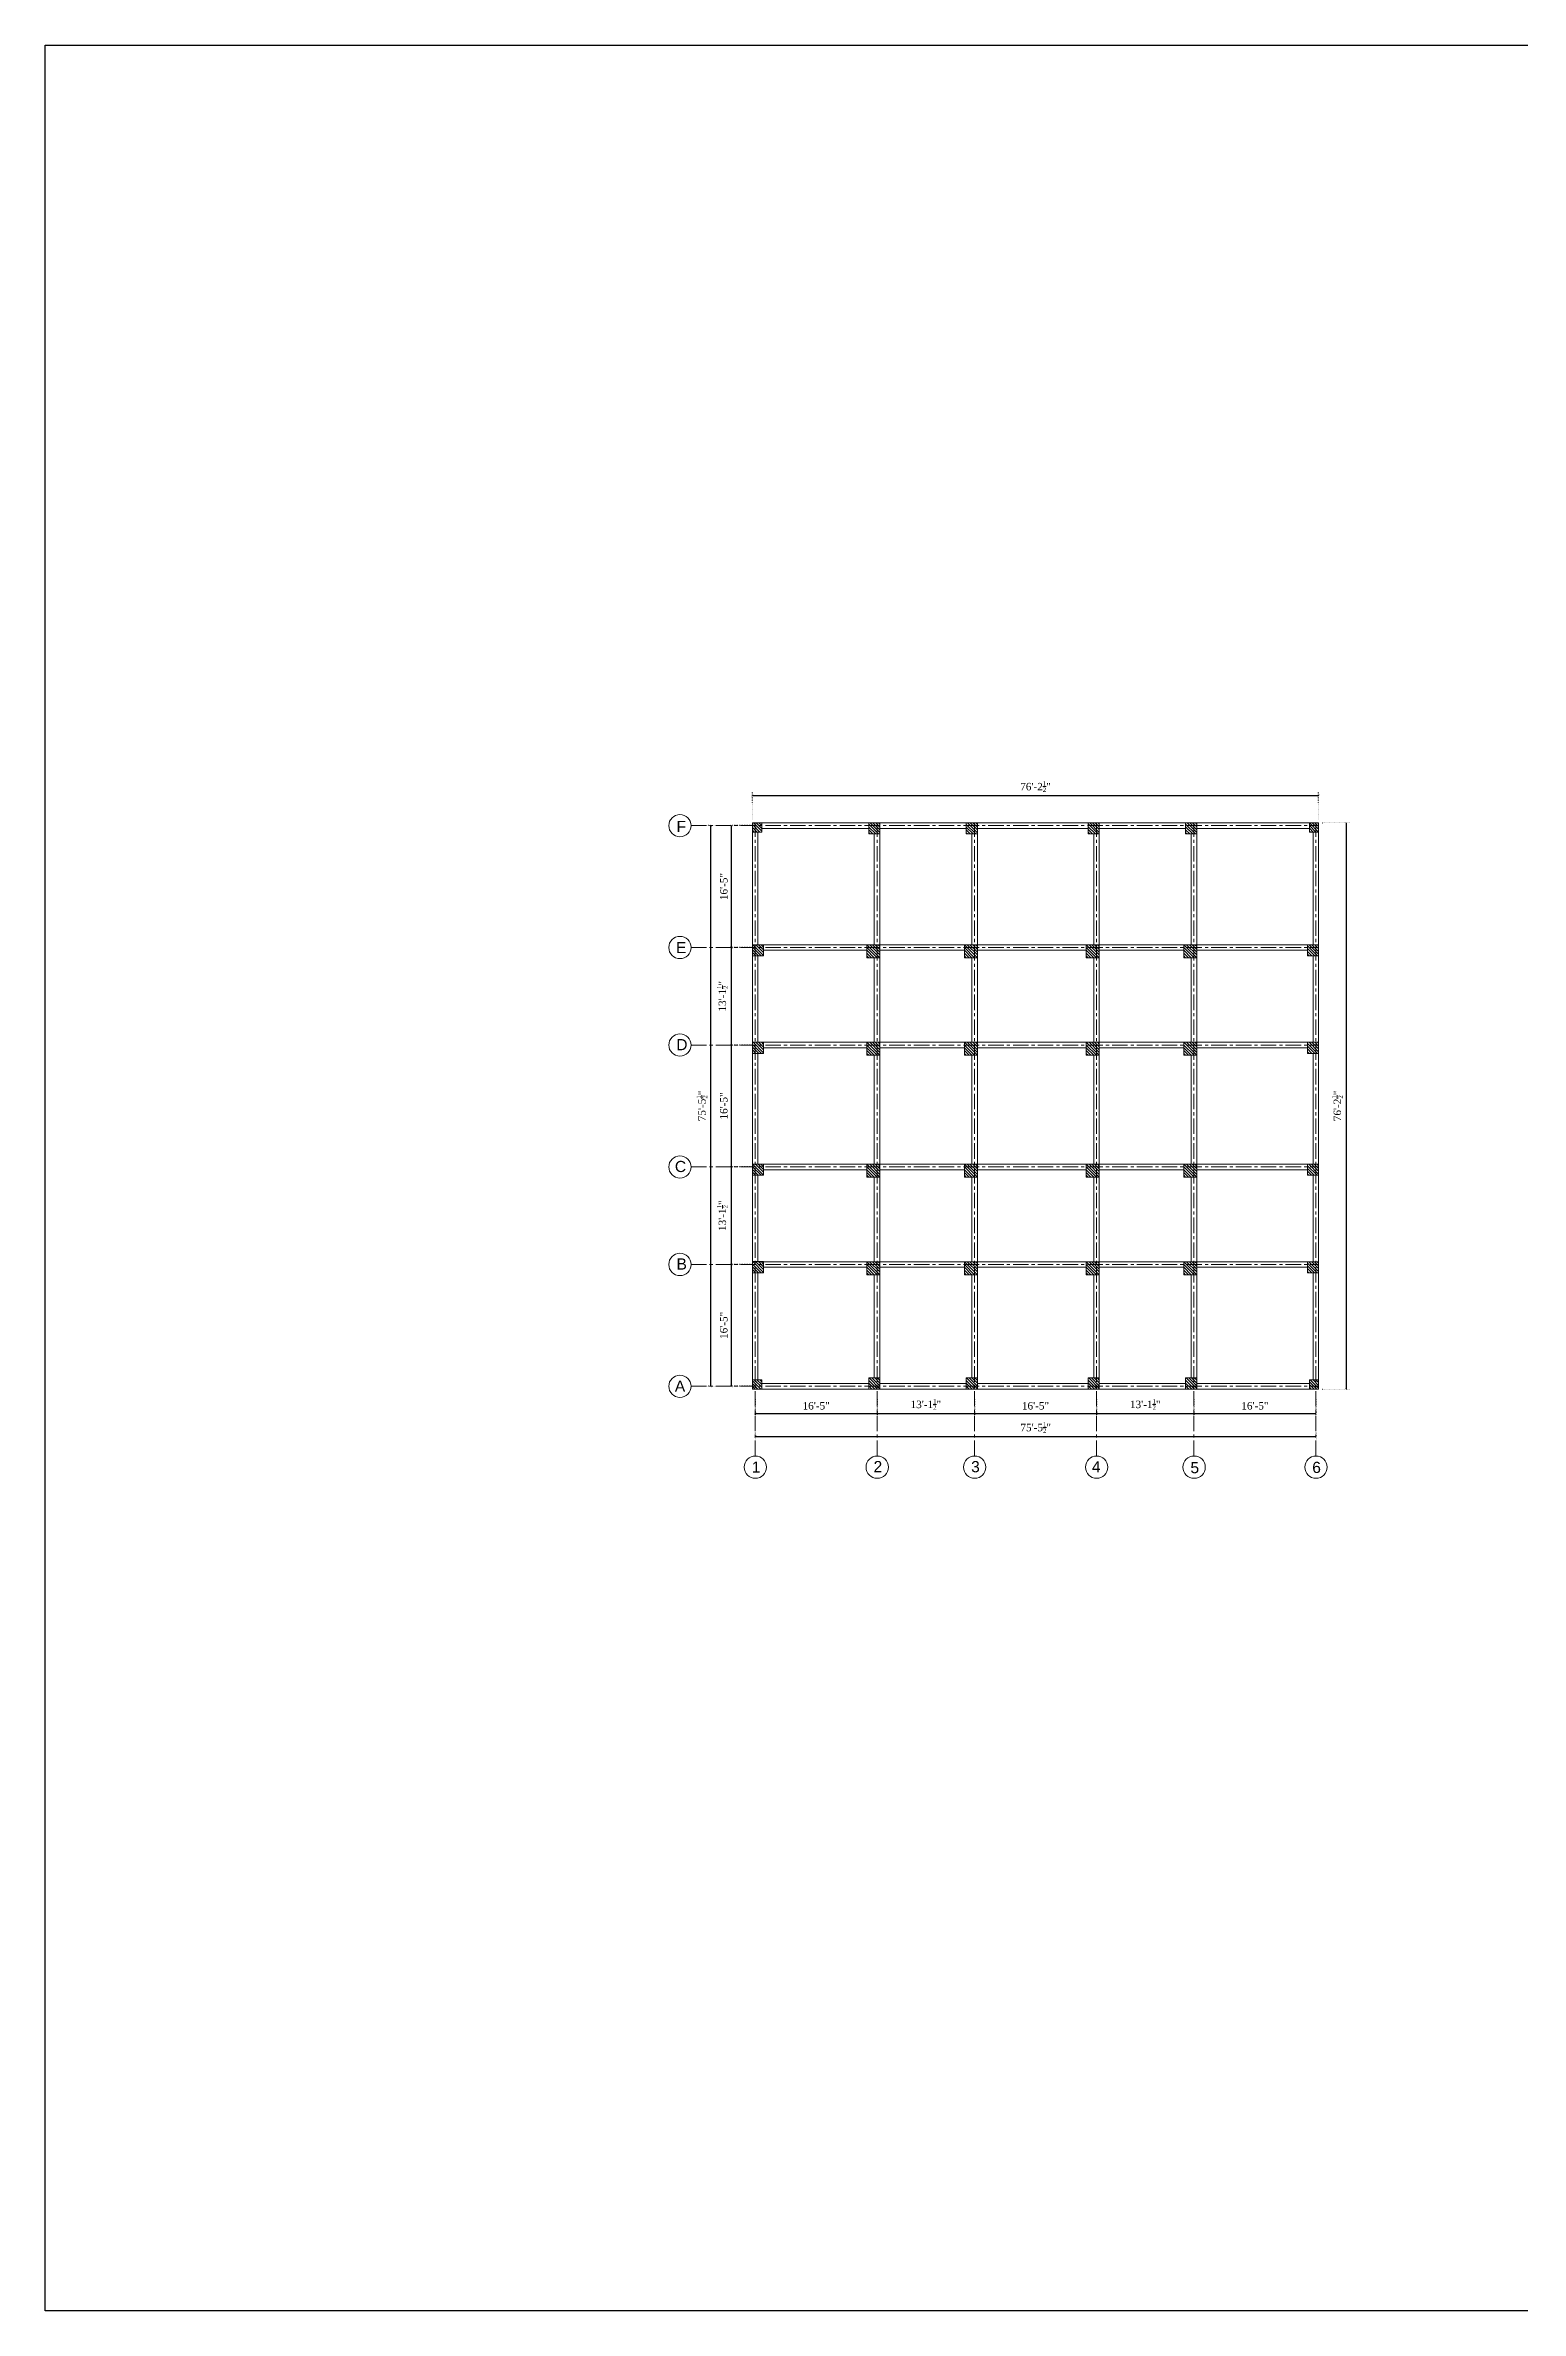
# Model space of a CAD drawing. Header units: feet. Extents: x 36263 to 96584, y 7663 to 35885.
# Drawn here: x 36263 to 38645, y 15540 to 19198 of the extents above; entities that cross this region are included whole.
import ezdxf

# ---------------------------------------------------------------- set-up
doc = ezdxf.new("R2010")
doc.units = ezdxf.units.FT
doc.linetypes.add('CENTER', pattern=[2, 1.25, -0.25, 0.25, -0.25])
doc.linetypes.add('DOT2', pattern=[0.125, 0, -0.125])
for name, color, linetype in [('0_TEXT', 1, 'Continuous'), ('DIM', 1, 'Continuous'), ('ST DIM', 11, 'Continuous')]:
    doc.layers.add(name, color=color, linetype=linetype)
for name, color, linetype, lineweight in [('Column', 1, 'Continuous', 15), ('Hatch', 9, 'Continuous', 9), ('ST GRIDS', 6, 'CENTER', 9), ('Wall', 3, 'Continuous', 13)]:
    doc.layers.add(name, color=color, linetype=linetype, lineweight=lineweight)
doc.styles.add('RomanS', font='times.ttf')
doc.styles.get("Standard").update_dxf_attribs({"font": 'arial.ttf'})
doc.dimstyles.new('1-1', dxfattribs={"dimtxt": 9, "dimasz": 5, "dimexe": 6, "dimexo": 6, "dimgap": 3, "dimtad": 1, "dimdec": 1, "dimzin": 0, "dimdsep": 46, "dimlunit": 4, "dimtxsty": 'RomanS', "dimblk": 'ARCHTICK', "dimcen": 0.09, "dimclrd": 256, "dimclre": 256, "dimclrt": 3, "dimadec": 0, "dimazin": 0, "dimtfac": 0.6, "dimtdec": 1, "dimtix": 1, "dimtofl": 0, "dimtmove": 1, "dimatfit": 0, "dimfxl": 1, "dimtolj": 1, "dimtzin": 0, "dimarcsym": 0})
pattern_1 = [(315, (-2412.0592, 0), (2.24506403, 2.24506403), [])]
pattern_2 = [(315, (-2421.0592, 9), (2.24506403, 2.24506403), [])]
pattern_3 = [(315, (-2421.0592, 0), (2.24506403, 2.24506403), [])]

# ---------------------------------------------------------------- blocks, each defined once
blk = doc.blocks.new('_ArchTick')
at = {"color": 0, "const_width": 0.15}
blk.add_lwpolyline([(-0.5, -0.5), (0.5, 0.5)], dxfattribs=at)
blk = doc.blocks.new('*D227')
at = {"layer": 'Defpoints', "color": 0, "ltscale": 10, "transparency": 16777216}
for p in [(37370.7, 17938.2), (37409.9, 17938.2), (37409.9, 17741.4)]:
    blk.add_point(p, dxfattribs=at)
at = {"layer": 'ST DIM', "linetype": 'DOT2', "lineweight": -2, "ltscale": 10, "transparency": 16777216}
for p, q in [((37403.9, 17938.2), (37364.7, 17938.2)), ((37403.9, 17741.4), (37364.7, 17741.4))]:
    blk.add_line(p, q, dxfattribs=at)
at = {"layer": 'ST DIM', "lineweight": -2, "ltscale": 10, "transparency": 16777216}
blk.add_line((37370.7, 17741.4), (37370.7, 17938.2), dxfattribs=at)
at = {"layer": 'ST DIM', "lineweight": -2, "ltscale": 10, "transparency": 16777216, "xscale": 3, "yscale": 3, "zscale": 3}
for p, rotation in [((37370.7, 17938.2), 90), ((37370.7, 17741.4), 270)]:
    blk.add_blockref('_ArchTick', p, dxfattribs=dict(at, rotation=rotation))
at = {"layer": 'ST DIM', "color": 3, "lineweight": 13, "ltscale": 10, "transparency": 16777216, "insert": (37358.6, 17839.8), "char_height": 12, "attachment_point": 5, "rotation": 90, "style": 'RomanS'}
blk.add_mtext('\\A1;16\'-5"', dxfattribs=at)
blk = doc.blocks.new('*D228')
at = {"layer": 'Defpoints', "color": 0, "ltscale": 10, "transparency": 16777216}
for p in [(37370.7, 17741.4), (37409.9, 17741.4), (37409.9, 17583.9)]:
    blk.add_point(p, dxfattribs=at)
at = {"layer": 'ST DIM', "linetype": 'DOT2', "lineweight": -2, "ltscale": 10, "transparency": 16777216}
for p, q in [((37403.9, 17741.4), (37364.7, 17741.4)), ((37403.9, 17583.9), (37364.7, 17583.9))]:
    blk.add_line(p, q, dxfattribs=at)
at = {"layer": 'ST DIM', "lineweight": -2, "ltscale": 10, "transparency": 16777216}
blk.add_line((37370.7, 17583.9), (37370.7, 17741.4), dxfattribs=at)
at = {"layer": 'ST DIM', "lineweight": -2, "ltscale": 10, "transparency": 16777216, "xscale": 3, "yscale": 3, "zscale": 3}
for p, rotation in [((37370.7, 17741.4), 90), ((37370.7, 17583.9), 270)]:
    blk.add_blockref('_ArchTick', p, dxfattribs=dict(at, rotation=rotation))
at = {"layer": 'ST DIM', "color": 3, "lineweight": 13, "ltscale": 10, "transparency": 16777216, "insert": (37356.2, 17662.6), "char_height": 12, "attachment_point": 5, "rotation": 90, "style": 'RomanS'}
blk.add_mtext('\\A1;13\'-1{\\H0.6x;\\S1/2;}"', dxfattribs=at)
blk = doc.blocks.new('*D229')
at = {"layer": 'Defpoints', "color": 0, "ltscale": 10, "transparency": 16777216}
for p in [(37370.7, 17583.9), (37409.9, 17583.9), (37409.9, 17387)]:
    blk.add_point(p, dxfattribs=at)
at = {"layer": 'ST DIM', "linetype": 'DOT2', "lineweight": -2, "ltscale": 10, "transparency": 16777216}
for p, q in [((37403.9, 17583.9), (37364.7, 17583.9)), ((37403.9, 17387), (37364.7, 17387))]:
    blk.add_line(p, q, dxfattribs=at)
at = {"layer": 'ST DIM', "lineweight": -2, "ltscale": 10, "transparency": 16777216}
blk.add_line((37370.7, 17387), (37370.7, 17583.9), dxfattribs=at)
at = {"layer": 'ST DIM', "lineweight": -2, "ltscale": 10, "transparency": 16777216, "xscale": 3, "yscale": 3, "zscale": 3}
for p, rotation in [((37370.7, 17583.9), 90), ((37370.7, 17387), 270)]:
    blk.add_blockref('_ArchTick', p, dxfattribs=dict(at, rotation=rotation))
at = {"layer": 'ST DIM', "color": 3, "lineweight": 13, "ltscale": 10, "transparency": 16777216, "insert": (37358.6, 17485.5), "char_height": 12, "attachment_point": 5, "rotation": 90, "style": 'RomanS'}
blk.add_mtext('\\A1;16\'-5"', dxfattribs=at)
blk = doc.blocks.new('*D230')
at = {"layer": 'Defpoints', "color": 0, "ltscale": 10, "transparency": 16777216}
for p in [(37370.7, 17387), (37409.9, 17387), (37409.9, 17229.6)]:
    blk.add_point(p, dxfattribs=at)
at = {"layer": 'ST DIM', "linetype": 'DOT2', "lineweight": -2, "ltscale": 10, "transparency": 16777216}
for p, q in [((37403.9, 17387), (37364.7, 17387)), ((37403.9, 17229.6), (37364.7, 17229.6))]:
    blk.add_line(p, q, dxfattribs=at)
at = {"layer": 'ST DIM', "lineweight": -2, "ltscale": 10, "transparency": 16777216}
blk.add_line((37370.7, 17229.6), (37370.7, 17387), dxfattribs=at)
at = {"layer": 'ST DIM', "lineweight": -2, "ltscale": 10, "transparency": 16777216, "xscale": 3, "yscale": 3, "zscale": 3}
for p, rotation in [((37370.7, 17387), 90), ((37370.7, 17229.6), 270)]:
    blk.add_blockref('_ArchTick', p, dxfattribs=dict(at, rotation=rotation))
at = {"layer": 'ST DIM', "color": 3, "lineweight": 13, "ltscale": 10, "transparency": 16777216, "insert": (37356.2, 17308.3), "char_height": 12, "attachment_point": 5, "rotation": 90, "style": 'RomanS'}
blk.add_mtext('\\A1;13\'-1{\\H0.6x;\\S1/2;}"', dxfattribs=at)
blk = doc.blocks.new('*D231')
at = {"layer": 'Defpoints', "color": 0, "ltscale": 10, "transparency": 16777216}
for p in [(37370.7, 17229.6), (37409.9, 17229.6), (37409.9, 17032.8)]:
    blk.add_point(p, dxfattribs=at)
at = {"layer": 'ST DIM', "linetype": 'DOT2', "lineweight": -2, "ltscale": 10, "transparency": 16777216}
for p, q in [((37403.9, 17229.6), (37364.7, 17229.6)), ((37403.9, 17032.8), (37364.7, 17032.8))]:
    blk.add_line(p, q, dxfattribs=at)
at = {"layer": 'ST DIM', "lineweight": -2, "ltscale": 10, "transparency": 16777216}
blk.add_line((37370.7, 17032.8), (37370.7, 17229.6), dxfattribs=at)
at = {"layer": 'ST DIM', "lineweight": -2, "ltscale": 10, "transparency": 16777216, "xscale": 3, "yscale": 3, "zscale": 3}
for p, rotation in [((37370.7, 17229.6), 90), ((37370.7, 17032.8), 270)]:
    blk.add_blockref('_ArchTick', p, dxfattribs=dict(at, rotation=rotation))
at = {"layer": 'ST DIM', "color": 3, "lineweight": 13, "ltscale": 10, "transparency": 16777216, "insert": (37358.6, 17131.2), "char_height": 12, "attachment_point": 5, "rotation": 90, "style": 'RomanS'}
blk.add_mtext('\\A1;16\'-5"', dxfattribs=at)
blk = doc.blocks.new('*D232')
at = {"layer": 'Defpoints', "color": 0, "ltscale": 10, "transparency": 16777216}
for p in [(37409.2, 17018.7), (37606.1, 17018.7), (37606.1, 16989.2)]:
    blk.add_point(p, dxfattribs=at)
at = {"layer": 'ST DIM', "linetype": 'DOT2', "lineweight": -2, "ltscale": 10, "transparency": 16777216}
for p, q in [((37409.2, 17012.7), (37409.2, 16983.2)), ((37606.1, 17012.7), (37606.1, 16983.2))]:
    blk.add_line(p, q, dxfattribs=at)
at = {"layer": 'ST DIM', "lineweight": -2, "ltscale": 10, "transparency": 16777216}
blk.add_line((37409.2, 16989.2), (37606.1, 16989.2), dxfattribs=at)
at = {"layer": 'ST DIM', "lineweight": -2, "ltscale": 10, "transparency": 16777216, "xscale": 3, "yscale": 3, "zscale": 3, "rotation": 180}
blk.add_blockref('_ArchTick', (37409.2, 16989.2), dxfattribs=at)
at = {"layer": 'ST DIM', "lineweight": -2, "ltscale": 10, "transparency": 16777216, "xscale": 3, "yscale": 3, "zscale": 3}
blk.add_blockref('_ArchTick', (37606.1, 16989.2), dxfattribs=at)
at = {"layer": 'ST DIM', "color": 3, "lineweight": 13, "ltscale": 10, "transparency": 16777216, "insert": (37507.7, 17001.3), "char_height": 12, "attachment_point": 5, "style": 'RomanS'}
blk.add_mtext('\\A1;16\'-5"', dxfattribs=at)
blk = doc.blocks.new('*D233')
at = {"layer": 'Defpoints', "color": 0, "ltscale": 10, "transparency": 16777216}
for p in [(37606.1, 17018.7), (37763.5, 17018.7), (37763.5, 16989.2)]:
    blk.add_point(p, dxfattribs=at)
at = {"layer": 'ST DIM', "linetype": 'DOT2', "lineweight": -2, "ltscale": 10, "transparency": 16777216}
for p, q in [((37606.1, 17012.7), (37606.1, 16983.2)), ((37763.5, 17012.7), (37763.5, 16983.2))]:
    blk.add_line(p, q, dxfattribs=at)
at = {"layer": 'ST DIM', "lineweight": -2, "ltscale": 10, "transparency": 16777216}
blk.add_line((37606.1, 16989.2), (37763.5, 16989.2), dxfattribs=at)
at = {"layer": 'ST DIM', "lineweight": -2, "ltscale": 10, "transparency": 16777216, "xscale": 3, "yscale": 3, "zscale": 3, "rotation": 180}
blk.add_blockref('_ArchTick', (37606.1, 16989.2), dxfattribs=at)
at = {"layer": 'ST DIM', "lineweight": -2, "ltscale": 10, "transparency": 16777216, "xscale": 3, "yscale": 3, "zscale": 3}
blk.add_blockref('_ArchTick', (37763.5, 16989.2), dxfattribs=at)
at = {"layer": 'ST DIM', "color": 3, "lineweight": 13, "ltscale": 10, "transparency": 16777216, "insert": (37684.8, 17003.6), "char_height": 12, "attachment_point": 5, "style": 'RomanS'}
blk.add_mtext('\\A1;13\'-1{\\H0.6x;\\S1/2;}"', dxfattribs=at)
blk = doc.blocks.new('*D234')
at = {"layer": 'Defpoints', "color": 0, "ltscale": 10, "transparency": 16777216}
for p in [(37763.5, 17018.7), (37960.4, 17018.7), (37960.4, 16989.2)]:
    blk.add_point(p, dxfattribs=at)
at = {"layer": 'ST DIM', "linetype": 'DOT2', "lineweight": -2, "ltscale": 10, "transparency": 16777216}
for p, q in [((37763.5, 17012.7), (37763.5, 16983.2)), ((37960.4, 17012.7), (37960.4, 16983.2))]:
    blk.add_line(p, q, dxfattribs=at)
at = {"layer": 'ST DIM', "lineweight": -2, "ltscale": 10, "transparency": 16777216}
blk.add_line((37763.5, 16989.2), (37960.4, 16989.2), dxfattribs=at)
at = {"layer": 'ST DIM', "lineweight": -2, "ltscale": 10, "transparency": 16777216, "xscale": 3, "yscale": 3, "zscale": 3, "rotation": 180}
blk.add_blockref('_ArchTick', (37763.5, 16989.2), dxfattribs=at)
at = {"layer": 'ST DIM', "lineweight": -2, "ltscale": 10, "transparency": 16777216, "xscale": 3, "yscale": 3, "zscale": 3}
blk.add_blockref('_ArchTick', (37960.4, 16989.2), dxfattribs=at)
at = {"layer": 'ST DIM', "color": 3, "lineweight": 13, "ltscale": 10, "transparency": 16777216, "insert": (37861.9, 17001.3), "char_height": 12, "attachment_point": 5, "style": 'RomanS'}
blk.add_mtext('\\A1;16\'-5"', dxfattribs=at)
blk = doc.blocks.new('*D235')
at = {"layer": 'Defpoints', "color": 0, "ltscale": 10, "transparency": 16777216}
for p in [(37960.4, 17018.7), (38117.8, 17018.7), (38117.8, 16989.2)]:
    blk.add_point(p, dxfattribs=at)
at = {"layer": 'ST DIM', "linetype": 'DOT2', "lineweight": -2, "ltscale": 10, "transparency": 16777216}
for p, q in [((37960.4, 17012.7), (37960.4, 16983.2)), ((38117.8, 17012.7), (38117.8, 16983.2))]:
    blk.add_line(p, q, dxfattribs=at)
at = {"layer": 'ST DIM', "lineweight": -2, "ltscale": 10, "transparency": 16777216}
blk.add_line((37960.4, 16989.2), (38117.8, 16989.2), dxfattribs=at)
at = {"layer": 'ST DIM', "lineweight": -2, "ltscale": 10, "transparency": 16777216, "xscale": 3, "yscale": 3, "zscale": 3, "rotation": 180}
blk.add_blockref('_ArchTick', (37960.4, 16989.2), dxfattribs=at)
at = {"layer": 'ST DIM', "lineweight": -2, "ltscale": 10, "transparency": 16777216, "xscale": 3, "yscale": 3, "zscale": 3}
blk.add_blockref('_ArchTick', (38117.8, 16989.2), dxfattribs=at)
at = {"layer": 'ST DIM', "color": 3, "lineweight": 13, "ltscale": 10, "transparency": 16777216, "insert": (38039.1, 17003.6), "char_height": 12, "attachment_point": 5, "style": 'RomanS'}
blk.add_mtext('\\A1;13\'-1{\\H0.6x;\\S1/2;}"', dxfattribs=at)
blk = doc.blocks.new('*D236')
at = {"layer": 'Defpoints', "color": 0, "ltscale": 10, "transparency": 16777216}
for p in [(38117.8, 17018.7), (38314.6, 17018.7), (38314.6, 16989.2)]:
    blk.add_point(p, dxfattribs=at)
at = {"layer": 'ST DIM', "linetype": 'DOT2', "lineweight": -2, "ltscale": 10, "transparency": 16777216}
for p, q in [((38117.8, 17012.7), (38117.8, 16983.2)), ((38314.6, 17012.7), (38314.6, 16983.2))]:
    blk.add_line(p, q, dxfattribs=at)
at = {"layer": 'ST DIM', "lineweight": -2, "ltscale": 10, "transparency": 16777216}
blk.add_line((38117.8, 16989.2), (38314.6, 16989.2), dxfattribs=at)
at = {"layer": 'ST DIM', "lineweight": -2, "ltscale": 10, "transparency": 16777216, "xscale": 3, "yscale": 3, "zscale": 3, "rotation": 180}
blk.add_blockref('_ArchTick', (38117.8, 16989.2), dxfattribs=at)
at = {"layer": 'ST DIM', "lineweight": -2, "ltscale": 10, "transparency": 16777216, "xscale": 3, "yscale": 3, "zscale": 3}
blk.add_blockref('_ArchTick', (38314.6, 16989.2), dxfattribs=at)
at = {"layer": 'ST DIM', "color": 3, "lineweight": 13, "ltscale": 10, "transparency": 16777216, "insert": (38216.2, 17001.3), "char_height": 12, "attachment_point": 5, "style": 'RomanS'}
blk.add_mtext('\\A1;16\'-5"', dxfattribs=at)
blk = doc.blocks.new('*D238')
at = {"layer": 'Defpoints', "color": 0, "ltscale": 10, "transparency": 16777216}
for p in [(38319.1, 17986.7), (37404.7, 17942.7), (38319.1, 17942.7)]:
    blk.add_point(p, dxfattribs=at)
at = {"layer": 'ST DIM', "linetype": 'DOT2', "lineweight": -2, "ltscale": 10, "transparency": 16777216}
for p, q in [((37404.7, 17948.7), (37404.7, 17992.7)), ((38319.1, 17948.7), (38319.1, 17992.7))]:
    blk.add_line(p, q, dxfattribs=at)
at = {"layer": 'ST DIM', "lineweight": -2, "ltscale": 10, "transparency": 16777216}
blk.add_line((37404.7, 17986.7), (38319.1, 17986.7), dxfattribs=at)
at = {"layer": 'ST DIM', "lineweight": -2, "ltscale": 10, "transparency": 16777216, "xscale": 3, "yscale": 3, "zscale": 3, "rotation": 180}
blk.add_blockref('_ArchTick', (37404.7, 17986.7), dxfattribs=at)
at = {"layer": 'ST DIM', "lineweight": -2, "ltscale": 10, "transparency": 16777216, "xscale": 3, "yscale": 3, "zscale": 3}
blk.add_blockref('_ArchTick', (38319.1, 17986.7), dxfattribs=at)
at = {"layer": 'ST DIM', "color": 3, "lineweight": 13, "ltscale": 10, "transparency": 16777216, "insert": (37861.9, 18001.2), "char_height": 12, "attachment_point": 5, "style": 'RomanS'}
blk.add_mtext('\\A1;76\'-2{\\H0.6x;\\S1/2;}"', dxfattribs=at)
blk = doc.blocks.new('*D239')
at = {"layer": 'Defpoints', "color": 0, "ltscale": 10, "transparency": 16777216}
for p in [(38319.1, 17942.7), (38319.1, 17028.3), (38363.8, 17028.3)]:
    blk.add_point(p, dxfattribs=at)
at = {"layer": 'ST DIM', "linetype": 'DOT2', "lineweight": -2, "ltscale": 10, "transparency": 16777216}
for p, q in [((38325.1, 17942.7), (38369.8, 17942.7)), ((38325.1, 17028.3), (38369.8, 17028.3))]:
    blk.add_line(p, q, dxfattribs=at)
at = {"layer": 'ST DIM', "lineweight": -2, "ltscale": 10, "transparency": 16777216}
blk.add_line((38363.8, 17942.7), (38363.8, 17028.3), dxfattribs=at)
at = {"layer": 'ST DIM', "lineweight": -2, "ltscale": 10, "transparency": 16777216, "xscale": 3, "yscale": 3, "zscale": 3}
for p, rotation in [((38363.8, 17942.7), 90), ((38363.8, 17028.3), 270)]:
    blk.add_blockref('_ArchTick', p, dxfattribs=dict(at, rotation=rotation))
at = {"layer": 'ST DIM', "color": 3, "lineweight": 13, "ltscale": 10, "transparency": 16777216, "insert": (38349.3, 17485.5), "char_height": 12, "attachment_point": 5, "rotation": 90, "style": 'RomanS'}
blk.add_mtext('\\A1;76\'-2{\\H0.6x;\\S1/2;}"', dxfattribs=at)
blk = doc.blocks.new('*D240')
at = {"layer": 'Defpoints', "color": 0, "ltscale": 10, "transparency": 16777216}
for p in [(38314.9, 16951.8), (37409.5, 16920.3), (38314.9, 16920.3)]:
    blk.add_point(p, dxfattribs=at)
at = {"layer": 'ST DIM', "linetype": 'DOT2', "lineweight": -2, "ltscale": 10, "transparency": 16777216}
for p, q in [((37409.5, 16926.3), (37409.5, 16957.8)), ((38314.9, 16926.3), (38314.9, 16957.8))]:
    blk.add_line(p, q, dxfattribs=at)
at = {"layer": 'ST DIM', "lineweight": -2, "ltscale": 10, "transparency": 16777216}
blk.add_line((37409.5, 16951.8), (38314.9, 16951.8), dxfattribs=at)
at = {"layer": 'ST DIM', "lineweight": -2, "ltscale": 10, "transparency": 16777216, "xscale": 3, "yscale": 3, "zscale": 3, "rotation": 180}
blk.add_blockref('_ArchTick', (37409.5, 16951.8), dxfattribs=at)
at = {"layer": 'ST DIM', "lineweight": -2, "ltscale": 10, "transparency": 16777216, "xscale": 3, "yscale": 3, "zscale": 3}
blk.add_blockref('_ArchTick', (38314.9, 16951.8), dxfattribs=at)
at = {"layer": 'ST DIM', "color": 3, "lineweight": 13, "ltscale": 10, "transparency": 16777216, "insert": (37862.2, 16966.3), "char_height": 12, "attachment_point": 5, "style": 'RomanS'}
blk.add_mtext('\\A1;75\'-5{\\H0.6x;\\S1/2;}"', dxfattribs=at)
blk = doc.blocks.new('*D237')
at = {"layer": 'Defpoints', "color": 0, "ltscale": 10, "transparency": 16777216}
for p in [(37337.7, 17938.2), (37370.7, 17938.2), (37370.7, 17032.8)]:
    blk.add_point(p, dxfattribs=at)
at = {"layer": 'ST DIM', "linetype": 'DOT2', "lineweight": -2, "ltscale": 10, "transparency": 16777216}
for p, q in [((37364.7, 17938.2), (37331.7, 17938.2)), ((37364.7, 17032.8), (37331.7, 17032.8))]:
    blk.add_line(p, q, dxfattribs=at)
at = {"layer": 'ST DIM', "lineweight": -2, "ltscale": 10, "transparency": 16777216}
blk.add_line((37337.7, 17032.8), (37337.7, 17938.2), dxfattribs=at)
at = {"layer": 'ST DIM', "lineweight": -2, "ltscale": 10, "transparency": 16777216, "xscale": 3, "yscale": 3, "zscale": 3}
for p, rotation in [((37337.7, 17938.2), 90), ((37337.7, 17032.8), 270)]:
    blk.add_blockref('_ArchTick', p, dxfattribs=dict(at, rotation=rotation))
at = {"layer": 'ST DIM', "color": 3, "lineweight": 13, "ltscale": 10, "transparency": 16777216, "insert": (37323.2, 17485.5), "char_height": 12, "attachment_point": 5, "rotation": 90, "style": 'RomanS'}
blk.add_mtext('\\A1;75\'-5{\\H0.6x;\\S1/2;}"', dxfattribs=at)

msp = doc.modelspace()

# ---------------------------------------------------------------- hatches: boundary and pattern name
at = {"layer": 'Hatch', "lineweight": 9, "transparency": 33554505}
h = msp.add_hatch(dxfattribs=at)
h.set_pattern_fill('ANSI31', color=253, angle=-90)
h.set_pattern_definition(pattern_1)
h.paths.add_polyline_path([(37419.73, 17942.71), (37404.73, 17942.71), (37404.73, 17927.71), (37419.73, 17927.71)])
h = msp.add_hatch(dxfattribs=at)
h.set_pattern_fill('ANSI31', color=253, angle=-90)
h.set_pattern_definition(pattern_3)
h.paths.add_polyline_path([(37592.58, 17942.71), (37592.58, 17924.71), (37610.58, 17924.71), (37610.58, 17942.71)])
h = msp.add_hatch(dxfattribs=at)
h.set_pattern_fill('ANSI31', color=253, angle=-90)
h.set_pattern_definition(pattern_3)
h.paths.add_polyline_path([(37749.97, 17942.71), (37749.97, 17924.71), (37767.97, 17924.71), (37767.97, 17942.71)])
h = msp.add_hatch(dxfattribs=at)
h.set_pattern_fill('ANSI31', color=253, angle=-90)
h.set_pattern_definition(pattern_3)
h.paths.add_polyline_path([(37946.89, 17942.71), (37946.89, 17924.71), (37964.89, 17924.71), (37964.89, 17942.71)])
h = msp.add_hatch(dxfattribs=at)
h.set_pattern_fill('ANSI31', color=253, angle=-90)
h.set_pattern_definition(pattern_3)
h.paths.add_polyline_path([(38104.33, 17942.71), (38104.33, 17924.71), (38122.33, 17924.71), (38122.33, 17942.71)])
h = msp.add_hatch(dxfattribs=at)
h.set_pattern_fill('ANSI31', color=253, angle=-90)
h.set_pattern_definition(pattern_3)
h.paths.add_polyline_path([(38304.13, 17927.71), (38319.13, 17927.71), (38319.13, 17942.71), (38304.13, 17942.71)])
h = msp.add_hatch(dxfattribs=at)
h.set_pattern_fill('ANSI31', color=253, angle=-90)
h.set_pattern_definition(pattern_1)
h.paths.add_polyline_path([(37404.73, 17745.86), (37404.73, 17727.86), (37422.73, 17727.86), (37422.73, 17745.86)])
h = msp.add_hatch(dxfattribs=at)
h.set_pattern_fill('ANSI31', color=253, angle=-90)
h.set_pattern_definition(pattern_3)
h.paths.add_polyline_path([(37610.58, 17745.86), (37589.58, 17745.86), (37589.58, 17724.86), (37610.58, 17724.86)])
h = msp.add_hatch(dxfattribs=at)
h.set_pattern_fill('ANSI31', color=253, angle=-90)
h.set_pattern_definition([(315, (-2263.6672, -4e-12), (2.24506403, 2.24506403), [])])
h.paths.add_polyline_path([(37767.97, 17745.86), (37746.97, 17745.86), (37746.97, 17724.86), (37767.97, 17724.86)])
h = msp.add_hatch(dxfattribs=at)
h.set_pattern_fill('ANSI31', color=253, angle=-90)
h.set_pattern_definition([(315, (-2066.7472, 0), (2.24506403, 2.24506403), [])])
h.paths.add_polyline_path([(37964.89, 17745.86), (37943.89, 17745.86), (37943.89, 17724.86), (37964.89, 17724.86)])
h = msp.add_hatch(dxfattribs=at)
h.set_pattern_fill('ANSI31', color=253, angle=-90)
h.set_pattern_definition([(315, (-1909.3072, 0), (2.24506403, 2.24506403), [])])
h.paths.add_polyline_path([(38122.33, 17745.86), (38101.33, 17745.86), (38101.33, 17724.86), (38122.33, 17724.86)])
h = msp.add_hatch(dxfattribs=at)
h.set_pattern_fill('ANSI31', color=253, angle=-90)
h.set_pattern_definition([(315, (-2421.0592, 157.4784), (2.24506403, 2.24506403), [])])
h.paths.add_polyline_path([(38301.13, 17745.86), (38301.13, 17727.86), (38319.13, 17727.86), (38319.13, 17745.86)])
h = msp.add_hatch(dxfattribs=at)
h.set_pattern_fill('ANSI31', color=253, angle=-90)
h.set_pattern_definition(pattern_1)
h.paths.add_polyline_path([(37404.73, 17588.38), (37404.73, 17570.38), (37422.73, 17570.38), (37422.73, 17588.38)])
h = msp.add_hatch(dxfattribs=at)
h.set_pattern_fill('ANSI31', color=253, angle=-90)
h.set_pattern_definition([(315, (-2421.0592, -157.4784), (2.24506403, 2.24506403), [])])
h.paths.add_polyline_path([(37610.58, 17588.38), (37589.58, 17588.38), (37589.58, 17567.38), (37610.58, 17567.38)])
h = msp.add_hatch(dxfattribs=at)
h.set_pattern_fill('ANSI31', color=253, angle=-90)
h.set_pattern_definition([(315, (-2263.6672, -157.4784), (2.24506403, 2.24506403), [])])
h.paths.add_polyline_path([(37767.97, 17588.38), (37746.97, 17588.38), (37746.97, 17567.38), (37767.97, 17567.38)])
h = msp.add_hatch(dxfattribs=at)
h.set_pattern_fill('ANSI31', color=253, angle=-90)
h.set_pattern_definition([(315, (-2066.7472, -157.4784), (2.24506403, 2.24506403), [])])
h.paths.add_polyline_path([(37964.89, 17588.38), (37943.89, 17588.38), (37943.89, 17567.38), (37964.89, 17567.38)])
h = msp.add_hatch(dxfattribs=at)
h.set_pattern_fill('ANSI31', color=253, angle=-90)
h.set_pattern_definition([(315, (-1909.3072, -157.4784), (2.24506403, 2.24506403), [])])
h.paths.add_polyline_path([(38122.33, 17588.38), (38101.33, 17588.38), (38101.33, 17567.38), (38122.33, 17567.38)])
h = msp.add_hatch(dxfattribs=at)
h.set_pattern_fill('ANSI31', color=253, angle=-90)
h.set_pattern_definition(pattern_3)
h.paths.add_polyline_path([(38301.13, 17588.38), (38301.13, 17570.38), (38319.13, 17570.38), (38319.13, 17588.38)])
h = msp.add_hatch(dxfattribs=at)
h.set_pattern_fill('ANSI31', color=253, angle=-90)
h.set_pattern_definition(pattern_1)
h.paths.add_polyline_path([(37404.73, 17391.55), (37404.73, 17373.55), (37422.73, 17373.55), (37422.73, 17391.55)])
h = msp.add_hatch(dxfattribs=at)
h.set_pattern_fill('ANSI31', color=253, angle=-90)
h.set_pattern_definition([(315, (-2421.0592, -354.3264), (2.24506403, 2.24506403), [])])
h.paths.add_polyline_path([(37610.58, 17391.53), (37589.58, 17391.53), (37589.58, 17370.53), (37610.58, 17370.53)])
h = msp.add_hatch(dxfattribs=at)
h.set_pattern_fill('ANSI31', color=253, angle=-90)
h.set_pattern_definition([(315, (-2263.6672, -354.3264), (2.24506403, 2.24506403), [])])
h.paths.add_polyline_path([(37767.97, 17391.53), (37746.97, 17391.53), (37746.97, 17370.53), (37767.97, 17370.53)])
h = msp.add_hatch(dxfattribs=at)
h.set_pattern_fill('ANSI31', color=253, angle=-90)
h.set_pattern_definition([(315, (-2066.7472, -354.3264), (2.24506403, 2.24506403), [])])
h.paths.add_polyline_path([(37964.89, 17391.53), (37943.89, 17391.53), (37943.89, 17370.53), (37964.89, 17370.53)])
h = msp.add_hatch(dxfattribs=at)
h.set_pattern_fill('ANSI31', color=253, angle=-90)
h.set_pattern_definition([(315, (-1909.3072, -354.3264), (2.24506403, 2.24506403), [])])
h.paths.add_polyline_path([(38122.33, 17391.53), (38101.33, 17391.53), (38101.33, 17370.53), (38122.33, 17370.53)])
h = msp.add_hatch(dxfattribs=at)
h.set_pattern_fill('ANSI31', color=253, angle=-90)
h.set_pattern_definition(pattern_3)
h.paths.add_polyline_path([(38301.13, 17391.55), (38301.13, 17373.55), (38319.13, 17373.55), (38319.13, 17391.55)])
h = msp.add_hatch(dxfattribs=at)
h.set_pattern_fill('ANSI31', color=253, angle=-90)
h.set_pattern_definition(pattern_1)
h.paths.add_polyline_path([(37404.73, 17234.11), (37404.73, 17216.11), (37422.73, 17216.11), (37422.73, 17234.11)])
h = msp.add_hatch(dxfattribs=at)
h.set_pattern_fill('ANSI31', color=253, angle=-90)
h.set_pattern_definition([(315, (-2421.0592, -511.8048), (2.24506403, 2.24506403), [])])
h.paths.add_polyline_path([(37610.58, 17234.06), (37589.58, 17234.06), (37589.58, 17213.06), (37610.58, 17213.06)])
h = msp.add_hatch(dxfattribs=at)
h.set_pattern_fill('ANSI31', color=253, angle=-90)
h.set_pattern_definition([(315, (-2263.6672, -511.8048), (2.24506403, 2.24506403), [])])
h.paths.add_polyline_path([(37767.97, 17234.06), (37746.97, 17234.06), (37746.97, 17213.06), (37767.97, 17213.06)])
h = msp.add_hatch(dxfattribs=at)
h.set_pattern_fill('ANSI31', color=253, angle=-90)
h.set_pattern_definition([(315, (-2066.7472, -511.8048), (2.24506403, 2.24506403), [])])
h.paths.add_polyline_path([(37964.89, 17234.06), (37943.89, 17234.06), (37943.89, 17213.06), (37964.89, 17213.06)])
h = msp.add_hatch(dxfattribs=at)
h.set_pattern_fill('ANSI31', color=253, angle=-90)
h.set_pattern_definition([(315, (-1909.3072, -511.8048), (2.24506403, 2.24506403), [])])
h.paths.add_polyline_path([(38122.33, 17234.06), (38101.33, 17234.06), (38101.33, 17213.06), (38122.33, 17213.06)])
h = msp.add_hatch(dxfattribs=at)
h.set_pattern_fill('ANSI31', color=253, angle=-90)
h.set_pattern_definition([(315, (-2421.0592, -0.0528), (2.24506403, 2.24506403), [])])
h.paths.add_polyline_path([(38301.13, 17234.06), (38301.13, 17216.06), (38319.13, 17216.06), (38319.13, 17234.06)])
h = msp.add_hatch(dxfattribs=at)
h.set_pattern_fill('ANSI31', color=253, angle=-90)
h.set_pattern_definition(pattern_2)
h.paths.add_polyline_path([(37610.58, 17028.31), (37610.58, 17046.31), (37592.58, 17046.31), (37592.58, 17028.31)])
h = msp.add_hatch(dxfattribs=at)
h.set_pattern_fill('ANSI31', color=253, angle=-90)
h.set_pattern_definition(pattern_2)
h.paths.add_polyline_path([(37767.97, 17028.31), (37767.97, 17046.31), (37749.97, 17046.31), (37749.97, 17028.31)])
h = msp.add_hatch(dxfattribs=at)
h.set_pattern_fill('ANSI31', color=253, angle=-90)
h.set_pattern_definition(pattern_2)
h.paths.add_polyline_path([(37964.89, 17028.31), (37964.89, 17046.31), (37946.89, 17046.31), (37946.89, 17028.31)])
h = msp.add_hatch(dxfattribs=at)
h.set_pattern_fill('ANSI31', color=253, angle=-90)
h.set_pattern_definition(pattern_2)
h.paths.add_polyline_path([(38122.33, 17028.31), (38122.33, 17046.31), (38104.33, 17046.31), (38104.33, 17028.31)])
h = msp.add_hatch(dxfattribs=at)
h.set_pattern_fill('ANSI31', color=253, angle=-90)
h.set_pattern_definition([(315, (-2412.0592, 9), (2.24506403, 2.24506403), [])])
h.paths.add_polyline_path([(37404.73, 17043.31), (37404.73, 17028.31), (37419.73, 17028.31), (37419.73, 17043.31)])
h = msp.add_hatch(dxfattribs=at)
h.set_pattern_fill('ANSI31', color=253, angle=-90)
h.set_pattern_definition(pattern_2)
h.paths.add_polyline_path([(38304.13, 17043.31), (38304.13, 17028.31), (38319.13, 17028.31), (38319.13, 17043.31)])

# ---------------------------------------------------------------- linework, layer by layer
at = {"layer": 'Column', "lineweight": 18}
for points in [[(37404.73, 17942.71), (37419.73, 17942.71), (37419.73, 17927.71), (37404.73, 17927.71)], [(37592.58, 17942.71), (37610.58, 17942.71), (37610.58, 17924.71), (37592.58, 17924.71)], [(37749.97, 17942.71), (37767.97, 17942.71), (37767.97, 17924.71), (37749.97, 17924.71)], [(37946.89, 17942.71), (37964.89, 17942.71), (37964.89, 17924.71), (37946.89, 17924.71)], [(38104.33, 17942.71), (38122.33, 17942.71), (38122.33, 17924.71), (38104.33, 17924.71)], [(38304.13, 17942.71), (38319.13, 17942.71), (38319.13, 17927.71), (38304.13, 17927.71)], [(37404.73, 17745.86), (37422.73, 17745.86), (37422.73, 17727.86), (37404.73, 17727.86)], [(37589.58, 17745.86), (37610.58, 17745.86), (37610.58, 17724.86), (37589.58, 17724.86)], [(37746.97, 17745.86), (37767.97, 17745.86), (37767.97, 17724.86), (37746.97, 17724.86)], [(37943.89, 17745.86), (37964.89, 17745.86), (37964.89, 17724.86), (37943.89, 17724.86)], [(38101.33, 17745.86), (38122.33, 17745.86), (38122.33, 17724.86), (38101.33, 17724.86)], [(38319.13, 17745.86), (38301.13, 17745.86), (38301.13, 17727.86), (38319.13, 17727.86)], [(37404.73, 17588.38), (37422.73, 17588.38), (37422.73, 17570.38), (37404.73, 17570.38)], [(37589.58, 17588.38), (37610.58, 17588.38), (37610.58, 17567.38), (37589.58, 17567.38)], [(37746.97, 17588.38), (37767.97, 17588.38), (37767.97, 17567.38), (37746.97, 17567.38)], [(37943.89, 17588.38), (37964.89, 17588.38), (37964.89, 17567.38), (37943.89, 17567.38)], [(38101.33, 17588.38), (38122.33, 17588.38), (38122.33, 17567.38), (38101.33, 17567.38)], [(38319.13, 17588.38), (38301.13, 17588.38), (38301.13, 17570.38), (38319.13, 17570.38)], [(37404.73, 17391.55), (37422.73, 17391.55), (37422.73, 17373.55), (37404.73, 17373.55)], [(37589.58, 17391.53), (37610.58, 17391.53), (37610.58, 17370.53), (37589.58, 17370.53)], [(37746.97, 17391.53), (37767.97, 17391.53), (37767.97, 17370.53), (37746.97, 17370.53)], [(37943.89, 17391.53), (37964.89, 17391.53), (37964.89, 17370.53), (37943.89, 17370.53)], [(38101.33, 17391.53), (38122.33, 17391.53), (38122.33, 17370.53), (38101.33, 17370.53)], [(38319.13, 17391.55), (38301.13, 17391.55), (38301.13, 17373.55), (38319.13, 17373.55)], [(37404.73, 17234.11), (37422.73, 17234.11), (37422.73, 17216.11), (37404.73, 17216.11)], [(37589.58, 17234.06), (37610.58, 17234.06), (37610.58, 17213.06), (37589.58, 17213.06)], [(37746.97, 17234.06), (37767.97, 17234.06), (37767.97, 17213.06), (37746.97, 17213.06)], [(37943.89, 17234.06), (37964.89, 17234.06), (37964.89, 17213.06), (37943.89, 17213.06)], [(38101.33, 17234.06), (38122.33, 17234.06), (38122.33, 17213.06), (38101.33, 17213.06)], [(38319.13, 17234.06), (38301.13, 17234.06), (38301.13, 17216.06), (38319.13, 17216.06)], [(37592.58, 17028.31), (37610.58, 17028.31), (37610.58, 17046.31), (37592.58, 17046.31)], [(37749.97, 17028.31), (37767.97, 17028.31), (37767.97, 17046.31), (37749.97, 17046.31)], [(37946.89, 17028.31), (37964.89, 17028.31), (37964.89, 17046.31), (37946.89, 17046.31)], [(38104.33, 17028.31), (38122.33, 17028.31), (38122.33, 17046.31), (38104.33, 17046.31)], [(37404.73, 17043.31), (37419.73, 17043.31), (37419.73, 17028.31), (37404.73, 17028.31)], [(38304.13, 17043.31), (38319.13, 17043.31), (38319.13, 17028.31), (38304.13, 17028.31)]]:
    msp.add_lwpolyline(points, close=True, dxfattribs=at)
at = {"layer": 'DIM', "lineweight": 13}
for centre in [(37287.67, 17938.21), (37287.67, 17741.36), (37287.67, 17583.88), (37287.67, 17387.05), (37287.67, 17229.56), (37287.67, 17032.81), (37409.47, 16902.25), (37606.32, 16902.25), (37763.71, 16902.25), (37960.63, 16902.25), (38118.07, 16902.25), (38314.87, 16902.25)]:
    msp.add_circle(centre, 18, dxfattribs=at)
at = {"layer": 'ST DIM'}
msp.add_lwpolyline([(36262.83, 19198.18), (53143.63, 19198.18), (53143.63, 15540.22), (36262.83, 15540.22)], close=True, dxfattribs=at)
at = {"layer": 'ST GRIDS', "color": 251, "lineweight": 13, "ltscale": 20}
for p, q in [((37305.67, 17938.21), (38319.13, 17938.21)), ((37409.23, 16920.25), (37409.23, 17942.71)), ((37606.08, 16920.25), (37606.08, 17942.71)), ((37763.47, 16920.25), (37763.47, 17942.71)), ((37960.39, 16920.25), (37960.39, 17942.71)), ((38117.83, 16920.25), (38117.83, 17942.71)), ((38314.63, 16920.25), (38314.63, 17942.71)), ((37305.67, 17741.36), (38319.13, 17741.36)), ((37305.67, 17583.88), (38319.13, 17583.88)), ((37305.67, 17387.05), (38319.13, 17387.05)), ((37305.67, 17229.56), (38319.13, 17229.56)), ((37305.67, 17032.81), (38319.13, 17032.81))]:
    msp.add_line(p, q, dxfattribs=at)
at = {"layer": 'Wall', "lineweight": 15}
for p, q in [((37404.73, 17942.71), (38319.13, 17942.71)), ((37404.73, 17028.31), (37404.73, 17942.71)), ((37413.73, 17745.86), (37413.73, 17927.71)), ((37419.73, 17933.71), (37592.58, 17933.71)), ((37601.58, 17745.86), (37601.58, 17924.71)), ((37610.58, 17933.71), (37749.97, 17933.71)), ((37610.58, 17037.31), (37610.58, 17933.71)), ((37758.97, 17745.86), (37758.97, 17924.71)), ((37767.97, 17933.71), (37946.89, 17933.71)), ((37767.97, 17037.31), (37767.97, 17933.71)), ((37955.89, 17745.86), (37955.89, 17924.71)), ((37964.89, 17933.71), (38104.33, 17933.71)), ((37964.89, 17037.31), (37964.89, 17933.71)), ((38113.33, 17745.86), (38113.33, 17924.71)), ((38122.33, 17933.71), (38304.13, 17933.71)), ((38122.33, 17037.31), (38122.33, 17933.71)), ((38310.13, 17927.71), (38310.13, 17745.86)), ((38319.13, 17942.71), (38319.13, 17028.31)), ((37404.73, 17745.86), (37758.97, 17745.86)), ((37767.97, 17745.86), (37955.89, 17745.86)), ((37964.89, 17745.86), (38113.33, 17745.86)), ((38122.33, 17745.86), (38319.13, 17745.86)), ((37413.73, 17588.38), (37413.73, 17727.86)), ((37422.73, 17736.86), (37589.58, 17736.86)), ((37601.58, 17588.38), (37601.58, 17724.86)), ((37610.58, 17736.86), (37746.97, 17736.86)), ((37758.97, 17588.38), (37758.97, 17724.86)), ((37767.97, 17736.86), (37943.89, 17736.86)), ((37955.89, 17588.38), (37955.89, 17724.86)), ((37964.89, 17736.86), (38101.33, 17736.86)), ((38113.33, 17588.38), (38113.33, 17724.86)), ((38122.33, 17736.86), (38301.13, 17736.86)), ((38310.13, 17727.86), (38310.13, 17588.38)), ((37413.73, 17588.38), (38310.13, 17588.38)), ((37413.73, 17391.53), (37413.73, 17570.38)), ((37422.73, 17579.38), (37589.58, 17579.38)), ((37601.58, 17391.53), (37601.58, 17567.38)), ((37610.58, 17579.38), (37746.97, 17579.38)), ((37758.97, 17391.53), (37758.97, 17567.38)), ((37767.97, 17579.38), (37943.89, 17579.38)), ((37955.89, 17391.53), (37955.89, 17567.38)), ((37964.89, 17579.38), (38101.33, 17579.38)), ((38113.33, 17391.53), (38113.33, 17567.38)), ((38122.33, 17579.38), (38301.13, 17579.38)), ((38310.13, 17570.38), (38310.13, 17391.53)), ((37413.73, 17391.53), (38310.13, 17391.53)), ((37422.73, 17382.53), (37589.58, 17382.53)), ((37610.58, 17382.53), (37746.97, 17382.53)), ((37767.97, 17382.53), (37943.89, 17382.53)), ((37964.89, 17382.53), (38101.33, 17382.53)), ((38122.33, 17382.53), (38301.13, 17382.53)), ((37413.73, 17234.06), (37413.73, 17373.55)), ((37601.58, 17234.06), (37601.58, 17370.53)), ((37758.97, 17234.06), (37758.97, 17370.53)), ((37955.89, 17234.06), (37955.89, 17370.53)), ((38113.33, 17234.06), (38113.33, 17370.53)), ((38310.13, 17373.55), (38310.13, 17234.06)), ((37413.73, 17234.06), (38310.13, 17234.06)), ((37413.73, 17043.31), (37413.73, 17216.11)), ((37422.73, 17225.06), (37589.58, 17225.06)), ((37601.58, 17046.31), (37601.58, 17213.06)), ((37610.58, 17225.06), (37746.97, 17225.06)), ((37758.97, 17046.31), (37758.97, 17213.06)), ((37767.97, 17225.06), (37943.89, 17225.06)), ((37955.89, 17046.31), (37955.89, 17213.06)), ((37964.89, 17225.06), (38101.33, 17225.06)), ((38113.33, 17046.31), (38113.33, 17213.06)), ((38122.33, 17225.06), (38301.13, 17225.06)), ((38310.13, 17216.06), (38310.13, 17043.31)), ((38319.13, 17028.31), (37404.73, 17028.31)), ((37592.58, 17037.31), (37419.73, 17037.31)), ((37749.97, 17037.31), (37610.58, 17037.31)), ((37946.89, 17037.31), (37767.97, 17037.31)), ((38104.33, 17037.31), (37964.89, 17037.31)), ((38304.13, 17037.31), (38122.33, 17037.31))]:
    msp.add_line(p, q, dxfattribs=at)

# ---------------------------------------------------------------- texts
at = {"layer": '0_TEXT', "color": 2, "char_height": 18, "attachment_point": 1}
for s, insert in [('F', (37282.12, 17945.77)), ('E', (37281.28, 17750.36)), ('D', (37281.76, 17593.52)), ('C', (37279.5, 17396.81)), ('B', (37282.18, 17239.36)), ('A', (37279.45, 17042.15)), ('1', (37403.74, 16911.38)), ('2', (37600.39, 16912.17)), ('3', (37757.95, 16912.08)), ('4', (37952.92, 16911.82)), ('5', (38112.1, 16910.51)), ('6', (38308.82, 16910.91))]:
    msp.add_mtext_dynamic_manual_height_columns(s, width=33.971, gutter_width=30, heights=[0], dxfattribs=dict(at, insert=insert))

# ---------------------------------------------------------------- dimensions: what is measured, and where the dimension line sits
at = {"layer": 'ST DIM', "lineweight": 13, "ltscale": 10}
for base, p1, p2, picture, middle in [((38319.13, 17986.66), (37404.73, 17942.71), (38319.13, 17942.71), '*D238', (37861.93, 18001.17)), ((37606.0757, 16989.1526), (37409.2277, 17018.7088), (37606.0757, 17018.7088), '*D232', (37507.6517, 17001.2564)), ((37763.47, 16989.15), (37606.08, 17018.71), (37763.47, 17018.71), '*D233', (37684.77, 17003.64)), ((37960.39, 16989.15), (37763.47, 17018.71), (37960.39, 17018.71), '*D234', (37861.93, 17001.26)), ((38117.83, 16989.15), (37960.39, 17018.71), (38117.83, 17018.71), '*D235', (38039.11, 17003.64)), ((38314.63, 16989.15), (38117.83, 17018.71), (38314.63, 17018.71), '*D236', (38216.23, 17001.26)), ((38314.87, 16951.83), (37409.47, 16920.25), (38314.87, 16920.25), '*D240', (37862.17, 16966.34))]:
    dim = msp.add_linear_dim(base=base, p1=p1, p2=p2, dimstyle='1-1', override={"dimtxt": 12, "dimasz": 3, "dimgap": 6, "dimpost": '\\X'}, dxfattribs=at)
    dim.commit()
    dim.dimension.update_dxf_attribs({"geometry": picture, "text_midpoint": middle})
for base, p1, p2, picture, middle in [((37337.73, 17938.21), (37370.71, 17032.81), (37370.71, 17938.21), '*D237', (37323.22, 17485.51)), ((37370.7147, 17938.2084), (37409.8873, 17741.3604), (37409.8873, 17938.2084), '*D227', (37358.6108, 17839.7844)), ((38363.77, 17028.31), (38319.13, 17942.71), (38319.13, 17028.31), '*D239', (38349.27, 17485.51)), ((37370.71, 17741.36), (37409.89, 17583.88), (37409.89, 17741.36), '*D228', (37356.23, 17662.62)), ((37370.7147, 17583.882), (37409.8873, 17387.034), (37409.8873, 17583.882), '*D229', (37358.6108, 17485.458)), ((37370.71, 17387.03), (37409.89, 17229.56), (37409.89, 17387.03), '*D230', (37356.23, 17308.29))]:
    dim = msp.add_linear_dim(base=base, p1=p1, p2=p2, angle=90, dimstyle='1-1', override={"dimtxt": 12, "dimasz": 3, "dimgap": 6, "dimpost": '\\X'}, dxfattribs=at)
    dim.commit()
    dim.dimension.update_dxf_attribs({"geometry": picture, "text_midpoint": middle})
dim = msp.add_linear_dim(base=(37370.71, 17229.56), p1=(37409.89, 17032.81), p2=(37409.89, 17229.56), angle=90, text='16\'-5"', dimstyle='1-1', override={"dimtxt": 12, "dimasz": 3, "dimgap": 6, "dimpost": '\\X'}, dxfattribs=at)
dim.commit()
dim.dimension.update_dxf_attribs({"geometry": '*D231', "text_midpoint": (37358.61, 17131.18)})

doc.saveas('drawing.dxf')
